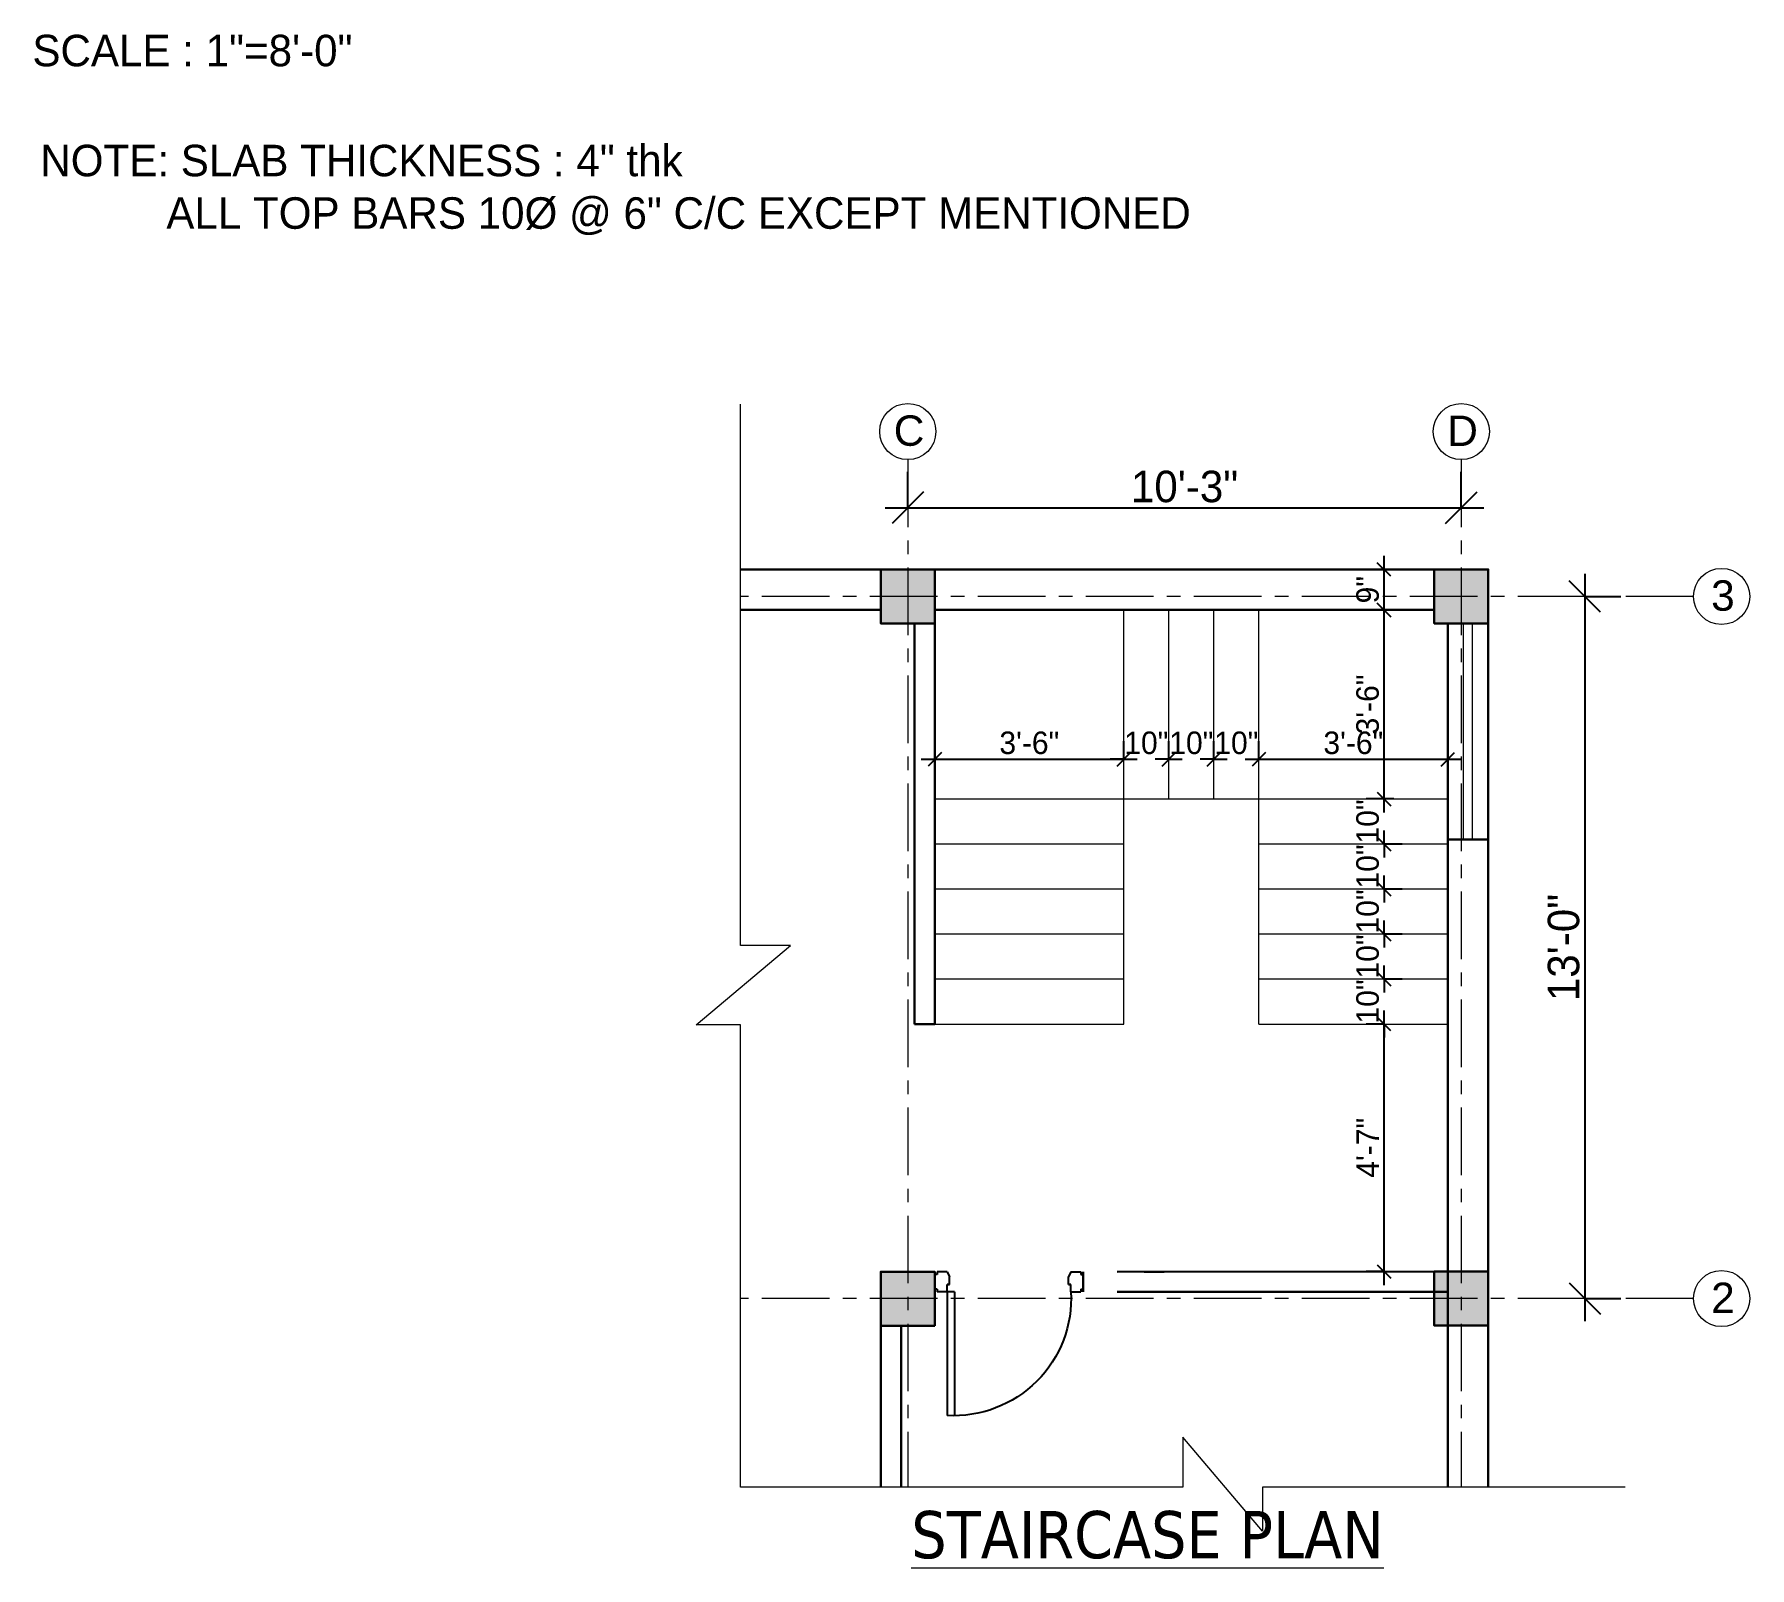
# Model space of a CAD drawing. Header units: inches. Extents: x 28835 to 36795, y -18828 to -9750.
# Drawn here: x 34483.6 to 34864.8, y -10741.7 to -10401 of the extents above; entities that cross this region are included whole.
import ezdxf

# ---------------------------------------------------------------- set-up
doc = ezdxf.new("R2010")
doc.units = ezdxf.units.IN
doc.header["$LTSCALE"] = 12
doc.header["$MEASUREMENT"] = 0
doc.linetypes.add('CENTER', pattern=[2, 1.25, -0.25, 0.25, -0.25])
for name, color, linetype, lineweight in [('Centre Line', 253, 'CENTER', 9), ('colum', 250, 'Continuous', 30), ('dimention', 5, 'Continuous', 9), ('Ha2', 31, 'Continuous', 0), ('STAIRCASE', 6, 'Continuous', 9), ('Text', 7, 'Continuous', 5), ('Wall', 1, 'Continuous', 30), ('window', 6, 'Continuous', 9)]:
    doc.layers.add(name, color=color, linetype=linetype, lineweight=lineweight)
doc.layers.add('door', color=8, linetype='Continuous')
doc.styles.add('KBS', font='GOTHIC.TTF')
doc.styles.add('S-111', font='tahoma.ttf', dxfattribs={"height": 8})
doc.styles.add('Times', font='GOTHIC.TTF')
doc.dimstyles.new('D50', dxfattribs={"dimtxt": 5, "dimasz": 3, "dimexe": 4, "dimexo": 12, "dimgap": 1, "dimtad": 1, "dimdec": 0, "dimzin": 3, "dimdsep": 46, "dimlunit": 4, "dimtxsty": 'Times', "dimblk": 'OBLIQUE', "dimcen": 0, "dimdle": 3, "dimaunit": 1, "dimadec": 3, "dimazin": 0, "dimtfac": 1, "dimtdec": 0, "dimtix": 1, "dimtofl": 0, "dimtmove": 1, "dimatfit": 0, "dimldrblk": 'OBLIQUE', "dimfxl": 12, "dimfxlon": 1, "dimtolj": 1, "dimtzin": 0, "dimarcsym": 0})
doc.dimstyles.new('D75', dxfattribs={"dimtxt": 7, "dimasz": 7, "dimexe": 8, "dimexo": 24, "dimgap": 1, "dimtad": 1, "dimdec": 1, "dimzin": 3, "dimdsep": 46, "dimlunit": 4, "dimtxsty": 'Times', "dimblk": 'OBLIQUE', "dimcen": 0, "dimdle": 5, "dimaunit": 1, "dimadec": 3, "dimazin": 0, "dimtfac": 1, "dimtdec": 1, "dimtix": 1, "dimtofl": 0, "dimtmove": 1, "dimatfit": 0, "dimldrblk": 'OBLIQUE', "dimfxl": 1, "dimfxlon": 1, "dimtolj": 1, "dimtzin": 0, "dimarcsym": 0})

# ---------------------------------------------------------------- blocks, each defined once
blk = doc.blocks.new('door2.5')
at = {"layer": 'door'}
for p, q in [((0, 6), (0, 3)), ((0.5, 6), (0, 6)), ((0.5, 6), (0.5, 6.5)), ((2.5, 6.5), (0.5, 6.5)), ((2.5, 6.5), (2.5, 5)), ((4, 6.5), (2.5, 6.5)), ((2.5, 5), (3, 5)), ((3, 5), (2.5, 5)), ((2.5, 2.5), (3, 3.5)), ((3, 5), (3, 3.5)), ((27.5, 5), (27, 5)), ((27, 5), (27, 3.5)), ((27, 5), (27.5, 5)), ((27.5, 2.5), (27, 3.5)), ((27.5, 6.5), (27.5, 5)), ((27.5, 6.5), (29.5, 6.5)), ((29.5, 6), (29.5, 6.5)), ((29.5, 6), (30, 6)), ((30, 6), (30, 3)), ((0.5, 3), (0, 3)), ((0.5, 2.5), (0.5, 3)), ((2.5, 2.5), (0.5, 2.5)), ((27.5, 2.5), (29.5, 2.5)), ((29.5, 3), (30, 3)), ((29.5, 2.5), (29.5, 3))]:
    blk.add_line(p, q, dxfattribs=at)
for points in [[(2.5, 6.5), (2.5, 31.51)], [(4, 6.5), (4, 31.54)]]:
    blk.add_lwpolyline(points, dxfattribs=at)
blk.add_arc((3.79, 7.79), 23.75, 356.8785, 93.1057, dxfattribs=at)
blk = doc.blocks.new('_Oblique')
at = {"color": 0, "linetype": 'ByBlock', "lineweight": -2}
blk.add_line((-0.5, -0.5), (0.5, 0.5), dxfattribs=at)
blk = doc.blocks.new('*D396')
at = {"layer": 'Defpoints', "color": 0, "ltscale": 12, "transparency": 16777216}
for p in [(34783.55, -10620.9), (34794.73, -10620.9), (34794.73, -10675.9)]:
    blk.add_point(p, dxfattribs=at)
at = {"layer": 'dimention', "color": 0, "lineweight": -2, "ltscale": 12, "transparency": 16777216}
for p, q in [((34783.55, -10678.9), (34783.55, -10617.9)), ((34783.55, -10620.9), (34779.55, -10620.9)), ((34783.55, -10675.9), (34779.55, -10675.9))]:
    blk.add_line(p, q, dxfattribs=at)
at = {"layer": 'dimention', "color": 0, "lineweight": -2, "ltscale": 12, "transparency": 16777216, "xscale": 3, "yscale": 3, "zscale": 3}
for p, rotation in [((34783.55, -10620.9), 90), ((34783.55, -10675.9), 270)]:
    blk.add_blockref('_Oblique', p, dxfattribs=dict(at, rotation=rotation))
at = {"layer": 'dimention', "color": 0, "ltscale": 12, "transparency": 16777216, "insert": (34779.92, -10648.4), "char_height": 5, "attachment_point": 5, "rotation": 90, "style": 'Times'}
blk.add_mtext('\\A1;4\'-7"', dxfattribs=at)
blk = doc.blocks.new('*D397')
at = {"layer": 'Defpoints', "color": 0, "ltscale": 12, "transparency": 16777216}
for p in [(34776.73, -10610.9), (34783.55, -10610.9), (34794.73, -10620.9)]:
    blk.add_point(p, dxfattribs=at)
at = {"layer": 'dimention', "color": 0, "lineweight": -2, "ltscale": 12, "transparency": 16777216}
for p, q in [((34783.55, -10610.9), (34783.55, -10607.9)), ((34783.55, -10610.9), (34787.55, -10610.9)), ((34783.55, -10620.9), (34779.55, -10620.9)), ((34783.55, -10620.9), (34783.55, -10623.9))]:
    blk.add_line(p, q, dxfattribs=at)
at = {"layer": 'dimention', "color": 0, "lineweight": -2, "ltscale": 12, "transparency": 16777216, "xscale": 3, "yscale": 3, "zscale": 3}
for p, rotation in [((34783.55, -10610.9), 270), ((34783.55, -10620.9), 90)]:
    blk.add_blockref('_Oblique', p, dxfattribs=dict(at, rotation=rotation))
at = {"layer": 'dimention', "color": 0, "ltscale": 12, "transparency": 16777216, "insert": (34779.92, -10615.9), "char_height": 5, "attachment_point": 5, "rotation": 90, "style": 'Times'}
blk.add_mtext('\\A1;10"', dxfattribs=at)
blk = doc.blocks.new('*D398')
at = {"layer": 'Defpoints', "color": 0, "ltscale": 12, "transparency": 16777216}
for p in [(34776.73, -10600.9), (34783.55, -10600.9), (34776.73, -10610.9)]:
    blk.add_point(p, dxfattribs=at)
at = {"layer": 'dimention', "color": 0, "lineweight": -2, "ltscale": 12, "transparency": 16777216}
for p, q in [((34783.55, -10600.9), (34783.55, -10597.9)), ((34783.55, -10600.9), (34787.55, -10600.9)), ((34783.55, -10610.9), (34787.55, -10610.9)), ((34783.55, -10610.9), (34783.55, -10613.9))]:
    blk.add_line(p, q, dxfattribs=at)
at = {"layer": 'dimention', "color": 0, "lineweight": -2, "ltscale": 12, "transparency": 16777216, "xscale": 3, "yscale": 3, "zscale": 3}
for p, rotation in [((34783.55, -10600.9), 270), ((34783.55, -10610.9), 90)]:
    blk.add_blockref('_Oblique', p, dxfattribs=dict(at, rotation=rotation))
at = {"layer": 'dimention', "color": 0, "ltscale": 12, "transparency": 16777216, "insert": (34779.92, -10605.9), "char_height": 5, "attachment_point": 5, "rotation": 90, "style": 'Times'}
blk.add_mtext('\\A1;10"', dxfattribs=at)
blk = doc.blocks.new('*D399')
at = {"layer": 'Defpoints', "color": 0, "ltscale": 12, "transparency": 16777216}
for p in [(34776.73, -10590.9), (34783.55, -10590.9), (34776.73, -10600.9)]:
    blk.add_point(p, dxfattribs=at)
at = {"layer": 'dimention', "color": 0, "lineweight": -2, "ltscale": 12, "transparency": 16777216}
for p, q in [((34783.55, -10590.9), (34783.55, -10587.9)), ((34783.55, -10590.9), (34787.55, -10590.9)), ((34783.55, -10600.9), (34787.55, -10600.9)), ((34783.55, -10600.9), (34783.55, -10603.9))]:
    blk.add_line(p, q, dxfattribs=at)
at = {"layer": 'dimention', "color": 0, "lineweight": -2, "ltscale": 12, "transparency": 16777216, "xscale": 3, "yscale": 3, "zscale": 3}
for p, rotation in [((34783.55, -10590.9), 270), ((34783.55, -10600.9), 90)]:
    blk.add_blockref('_Oblique', p, dxfattribs=dict(at, rotation=rotation))
at = {"layer": 'dimention', "color": 0, "ltscale": 12, "transparency": 16777216, "insert": (34779.92, -10595.9), "char_height": 5, "attachment_point": 5, "rotation": 90, "style": 'Times'}
blk.add_mtext('\\A1;10"', dxfattribs=at)
blk = doc.blocks.new('*D400')
at = {"layer": 'Defpoints', "color": 0, "ltscale": 12, "transparency": 16777216}
for p in [(34776.73, -10580.9), (34783.55, -10580.9), (34776.73, -10590.9)]:
    blk.add_point(p, dxfattribs=at)
at = {"layer": 'dimention', "color": 0, "lineweight": -2, "ltscale": 12, "transparency": 16777216}
for p, q in [((34783.55, -10580.9), (34783.55, -10577.9)), ((34783.55, -10580.9), (34787.55, -10580.9)), ((34783.55, -10590.9), (34787.55, -10590.9)), ((34783.55, -10590.9), (34783.55, -10593.9))]:
    blk.add_line(p, q, dxfattribs=at)
at = {"layer": 'dimention', "color": 0, "lineweight": -2, "ltscale": 12, "transparency": 16777216, "xscale": 3, "yscale": 3, "zscale": 3}
for p, rotation in [((34783.55, -10580.9), 270), ((34783.55, -10590.9), 90)]:
    blk.add_blockref('_Oblique', p, dxfattribs=dict(at, rotation=rotation))
at = {"layer": 'dimention', "color": 0, "ltscale": 12, "transparency": 16777216, "insert": (34779.92, -10585.9), "char_height": 5, "attachment_point": 5, "rotation": 90, "style": 'Times'}
blk.add_mtext('\\A1;10"', dxfattribs=at)
blk = doc.blocks.new('*D401')
at = {"layer": 'Defpoints', "color": 0, "ltscale": 12, "transparency": 16777216}
for p in [(34783.55, -10570.9), (34797.73, -10570.9), (34776.73, -10580.9)]:
    blk.add_point(p, dxfattribs=at)
at = {"layer": 'dimention', "color": 0, "lineweight": -2, "ltscale": 12, "transparency": 16777216}
for p, q in [((34783.55, -10570.9), (34783.55, -10567.9)), ((34785.73, -10570.9), (34779.55, -10570.9)), ((34783.55, -10580.9), (34787.55, -10580.9)), ((34783.55, -10580.9), (34783.55, -10583.9))]:
    blk.add_line(p, q, dxfattribs=at)
at = {"layer": 'dimention', "color": 0, "lineweight": -2, "ltscale": 12, "transparency": 16777216, "xscale": 3, "yscale": 3, "zscale": 3}
for p, rotation in [((34783.55, -10570.9), 270), ((34783.55, -10580.9), 90)]:
    blk.add_blockref('_Oblique', p, dxfattribs=dict(at, rotation=rotation))
at = {"layer": 'dimention', "color": 0, "ltscale": 12, "transparency": 16777216, "insert": (34779.92, -10575.9), "char_height": 5, "attachment_point": 5, "rotation": 90, "style": 'Times'}
blk.add_mtext('\\A1;10"', dxfattribs=at)
blk = doc.blocks.new('*D402')
at = {"layer": 'Defpoints', "color": 0, "ltscale": 12, "transparency": 16777216}
for p in [(34783.55, -10528.9), (34794.73, -10528.9), (34797.73, -10570.9)]:
    blk.add_point(p, dxfattribs=at)
at = {"layer": 'dimention', "color": 0, "lineweight": -2, "ltscale": 12, "transparency": 16777216}
for p, q in [((34783.55, -10573.9), (34783.55, -10525.9)), ((34783.55, -10528.9), (34779.55, -10528.9)), ((34785.73, -10570.9), (34779.55, -10570.9))]:
    blk.add_line(p, q, dxfattribs=at)
at = {"layer": 'dimention', "color": 0, "lineweight": -2, "ltscale": 12, "transparency": 16777216, "xscale": 3, "yscale": 3, "zscale": 3}
for p, rotation in [((34783.55, -10528.9), 90), ((34783.55, -10570.9), 270)]:
    blk.add_blockref('_Oblique', p, dxfattribs=dict(at, rotation=rotation))
at = {"layer": 'dimention', "color": 0, "ltscale": 12, "transparency": 16777216, "insert": (34779.92, -10549.9), "char_height": 5, "attachment_point": 5, "rotation": 90, "style": 'Times'}
blk.add_mtext('\\A1;3\'-6"', dxfattribs=at)
blk = doc.blocks.new('*D403')
at = {"layer": 'Defpoints', "color": 0, "ltscale": 12, "transparency": 16777216}
for p in [(34783.55, -10519.9), (34794.73, -10519.9), (34794.73, -10528.9)]:
    blk.add_point(p, dxfattribs=at)
at = {"layer": 'dimention', "color": 0, "lineweight": -2, "ltscale": 12, "transparency": 16777216}
for p, q in [((34783.55, -10531.9), (34783.55, -10516.9)), ((34783.55, -10519.9), (34779.55, -10519.9)), ((34783.55, -10528.9), (34779.55, -10528.9))]:
    blk.add_line(p, q, dxfattribs=at)
at = {"layer": 'dimention', "color": 0, "lineweight": -2, "ltscale": 12, "transparency": 16777216, "xscale": 3, "yscale": 3, "zscale": 3}
for p, rotation in [((34783.55, -10519.9), 90), ((34783.55, -10528.9), 270)]:
    blk.add_blockref('_Oblique', p, dxfattribs=dict(at, rotation=rotation))
at = {"layer": 'dimention', "color": 0, "ltscale": 12, "transparency": 16777216, "insert": (34779.92, -10524.4), "char_height": 5, "attachment_point": 5, "rotation": 90, "style": 'Times'}
blk.add_mtext('\\A1;9"', dxfattribs=at)
blk = doc.blocks.new('*D404')
at = {"layer": 'Defpoints', "color": 0, "ltscale": 12, "transparency": 16777216}
for p in [(34725.73, -10562.08), (34683.73, -10570.9), (34725.73, -10570.9)]:
    blk.add_point(p, dxfattribs=at)
at = {"layer": 'dimention', "color": 0, "lineweight": -2, "ltscale": 12, "transparency": 16777216}
for p, q in [((34683.73, -10562.08), (34683.73, -10558.08)), ((34725.73, -10562.08), (34725.73, -10558.08)), ((34680.73, -10562.08), (34728.73, -10562.08))]:
    blk.add_line(p, q, dxfattribs=at)
at = {"layer": 'dimention', "color": 0, "lineweight": -2, "ltscale": 12, "transparency": 16777216, "xscale": 3, "yscale": 3, "zscale": 3, "rotation": 180}
blk.add_blockref('_Oblique', (34683.73, -10562.08), dxfattribs=at)
at = {"layer": 'dimention', "color": 0, "lineweight": -2, "ltscale": 12, "transparency": 16777216, "xscale": 3, "yscale": 3, "zscale": 3}
blk.add_blockref('_Oblique', (34725.73, -10562.08), dxfattribs=at)
at = {"layer": 'dimention', "color": 0, "ltscale": 12, "transparency": 16777216, "insert": (34704.73, -10558.45), "char_height": 5, "attachment_point": 5, "style": 'Times'}
blk.add_mtext('\\A1;3\'-6"', dxfattribs=at)
blk = doc.blocks.new('*D405')
at = {"layer": 'Defpoints', "color": 0, "ltscale": 12, "transparency": 16777216}
for p in [(34735.73, -10562.08), (34725.73, -10570.9), (34735.73, -10570.9)]:
    blk.add_point(p, dxfattribs=at)
at = {"layer": 'dimention', "color": 0, "lineweight": -2, "ltscale": 12, "transparency": 16777216}
for p, q in [((34725.73, -10562.08), (34725.73, -10558.08)), ((34735.73, -10562.08), (34735.73, -10558.08)), ((34725.73, -10562.08), (34722.73, -10562.08)), ((34735.73, -10562.08), (34738.73, -10562.08))]:
    blk.add_line(p, q, dxfattribs=at)
at = {"layer": 'dimention', "color": 0, "lineweight": -2, "ltscale": 12, "transparency": 16777216, "xscale": 3, "yscale": 3, "zscale": 3}
blk.add_blockref('_Oblique', (34725.73, -10562.08), dxfattribs=at)
at = {"layer": 'dimention', "color": 0, "lineweight": -2, "ltscale": 12, "transparency": 16777216, "xscale": 3, "yscale": 3, "zscale": 3, "rotation": 180}
blk.add_blockref('_Oblique', (34735.73, -10562.08), dxfattribs=at)
at = {"layer": 'dimention', "color": 0, "ltscale": 12, "transparency": 16777216, "insert": (34730.73, -10558.45), "char_height": 5, "attachment_point": 5, "style": 'Times'}
blk.add_mtext('\\A1;10"', dxfattribs=at)
blk = doc.blocks.new('*D406')
at = {"layer": 'Defpoints', "color": 0, "ltscale": 12, "transparency": 16777216}
for p in [(34745.73, -10562.08), (34735.73, -10570.9), (34745.73, -10570.9)]:
    blk.add_point(p, dxfattribs=at)
at = {"layer": 'dimention', "color": 0, "lineweight": -2, "ltscale": 12, "transparency": 16777216}
for p, q in [((34735.73, -10562.08), (34735.73, -10558.08)), ((34745.73, -10562.08), (34745.73, -10558.08)), ((34735.73, -10562.08), (34732.73, -10562.08)), ((34745.73, -10562.08), (34748.73, -10562.08))]:
    blk.add_line(p, q, dxfattribs=at)
at = {"layer": 'dimention', "color": 0, "lineweight": -2, "ltscale": 12, "transparency": 16777216, "xscale": 3, "yscale": 3, "zscale": 3}
blk.add_blockref('_Oblique', (34735.73, -10562.08), dxfattribs=at)
at = {"layer": 'dimention', "color": 0, "lineweight": -2, "ltscale": 12, "transparency": 16777216, "xscale": 3, "yscale": 3, "zscale": 3, "rotation": 180}
blk.add_blockref('_Oblique', (34745.73, -10562.08), dxfattribs=at)
at = {"layer": 'dimention', "color": 0, "ltscale": 12, "transparency": 16777216, "insert": (34740.73, -10558.45), "char_height": 5, "attachment_point": 5, "style": 'Times'}
blk.add_mtext('\\A1;10"', dxfattribs=at)
blk = doc.blocks.new('*D407')
at = {"layer": 'Defpoints', "color": 0, "ltscale": 12, "transparency": 16777216}
for p in [(34755.73, -10562.08), (34745.73, -10570.9), (34755.73, -10570.9)]:
    blk.add_point(p, dxfattribs=at)
at = {"layer": 'dimention', "color": 0, "lineweight": -2, "ltscale": 12, "transparency": 16777216}
for p, q in [((34745.73, -10562.08), (34745.73, -10558.08)), ((34755.73, -10562.08), (34755.73, -10558.08)), ((34745.73, -10562.08), (34742.73, -10562.08)), ((34755.73, -10562.08), (34758.73, -10562.08))]:
    blk.add_line(p, q, dxfattribs=at)
at = {"layer": 'dimention', "color": 0, "lineweight": -2, "ltscale": 12, "transparency": 16777216, "xscale": 3, "yscale": 3, "zscale": 3}
blk.add_blockref('_Oblique', (34745.73, -10562.08), dxfattribs=at)
at = {"layer": 'dimention', "color": 0, "lineweight": -2, "ltscale": 12, "transparency": 16777216, "xscale": 3, "yscale": 3, "zscale": 3, "rotation": 180}
blk.add_blockref('_Oblique', (34755.73, -10562.08), dxfattribs=at)
at = {"layer": 'dimention', "color": 0, "ltscale": 12, "transparency": 16777216, "insert": (34750.73, -10558.45), "char_height": 5, "attachment_point": 5, "style": 'Times'}
blk.add_mtext('\\A1;10"', dxfattribs=at)
blk = doc.blocks.new('*D408')
at = {"layer": 'Defpoints', "color": 0, "ltscale": 12, "transparency": 16777216}
for p in [(34797.73, -10562.08), (34755.73, -10570.9), (34797.73, -10570.9)]:
    blk.add_point(p, dxfattribs=at)
at = {"layer": 'dimention', "color": 0, "lineweight": -2, "ltscale": 12, "transparency": 16777216}
for p, q in [((34755.73, -10562.08), (34755.73, -10558.08)), ((34797.73, -10562.08), (34797.73, -10558.08)), ((34752.73, -10562.08), (34800.73, -10562.08))]:
    blk.add_line(p, q, dxfattribs=at)
at = {"layer": 'dimention', "color": 0, "lineweight": -2, "ltscale": 12, "transparency": 16777216, "xscale": 3, "yscale": 3, "zscale": 3, "rotation": 180}
blk.add_blockref('_Oblique', (34755.73, -10562.08), dxfattribs=at)
at = {"layer": 'dimention', "color": 0, "lineweight": -2, "ltscale": 12, "transparency": 16777216, "xscale": 3, "yscale": 3, "zscale": 3}
blk.add_blockref('_Oblique', (34797.73, -10562.08), dxfattribs=at)
at = {"layer": 'dimention', "color": 0, "ltscale": 12, "transparency": 16777216, "insert": (34776.73, -10558.45), "char_height": 5, "attachment_point": 5, "style": 'Times'}
blk.add_mtext('\\A1;3\'-6"', dxfattribs=at)
blk = doc.blocks.new('*D492')
at = {"layer": 'Defpoints', "color": 0, "ltscale": 12, "transparency": 16777216}
for p in [(34800.73, -10506.17), (34677.73, -10519.9), (34800.73, -10519.9)]:
    blk.add_point(p, dxfattribs=at)
at = {"layer": 'dimention', "color": 0, "lineweight": -2, "ltscale": 12, "transparency": 16777216}
for p, q in [((34677.73, -10506.17), (34677.73, -10498.17)), ((34800.73, -10506.17), (34800.73, -10498.17)), ((34672.73, -10506.17), (34805.73, -10506.17))]:
    blk.add_line(p, q, dxfattribs=at)
at = {"layer": 'dimention', "color": 0, "lineweight": -2, "ltscale": 12, "transparency": 16777216, "xscale": 7, "yscale": 7, "zscale": 7, "rotation": 180}
blk.add_blockref('_Oblique', (34677.73, -10506.17), dxfattribs=at)
at = {"layer": 'dimention', "color": 0, "lineweight": -2, "ltscale": 12, "transparency": 16777216, "xscale": 7, "yscale": 7, "zscale": 7}
blk.add_blockref('_Oblique', (34800.73, -10506.17), dxfattribs=at)
at = {"layer": 'dimention', "color": 0, "ltscale": 12, "transparency": 16777216, "insert": (34739.23, -10501.5), "char_height": 7, "attachment_point": 5, "style": 'Times'}
blk.add_mtext('\\A1;10\'-3"', dxfattribs=at)
blk = doc.blocks.new('*D493')
at = {"layer": 'Defpoints', "color": 0, "ltscale": 12, "transparency": 16777216}
for p in [(34806.73, -10525.9), (34806.73, -10681.9), (34828.16, -10681.9)]:
    blk.add_point(p, dxfattribs=at)
at = {"layer": 'dimention', "color": 0, "lineweight": -2, "ltscale": 12, "transparency": 16777216}
for p, q in [((34828.16, -10520.9), (34828.16, -10686.9)), ((34828.16, -10525.9), (34836.16, -10525.9)), ((34828.16, -10681.9), (34836.16, -10681.9))]:
    blk.add_line(p, q, dxfattribs=at)
at = {"layer": 'dimention', "color": 0, "lineweight": -2, "ltscale": 12, "transparency": 16777216, "xscale": 7, "yscale": 7, "zscale": 7}
for p, rotation in [((34828.16, -10525.9), 90), ((34828.16, -10681.9), 270)]:
    blk.add_blockref('_Oblique', p, dxfattribs=dict(at, rotation=rotation))
at = {"layer": 'dimention', "color": 0, "ltscale": 12, "transparency": 16777216, "insert": (34823.48, -10603.9), "char_height": 7, "attachment_point": 5, "rotation": 90, "style": 'Times'}
blk.add_mtext('\\A1;13\'-0"', dxfattribs=at)

msp = doc.modelspace()

# ---------------------------------------------------------------- hatches: boundary and pattern name
at = {"layer": 'Ha2'}
for points in [[(34683.73, -10531.9), (34683.73, -10519.9), (34671.73, -10519.9), (34671.73, -10531.9)], [(34806.73, -10531.9), (34806.73, -10519.9), (34794.73, -10519.9), (34794.73, -10531.9)], [(34683.73, -10687.95), (34683.73, -10675.95), (34671.73, -10675.95), (34671.73, -10687.95)], [(34806.73, -10687.9), (34806.73, -10675.9), (34794.73, -10675.9), (34794.73, -10687.9)]]:
    msp.add_hatch(color=256, dxfattribs=at).paths.add_polyline_path(points)

# ---------------------------------------------------------------- linework, layer by layer
at = {"layer": 'Centre Line'}
for p, q in [((34677.73, -10495.49), (34677.73, -10723.78)), ((34800.73, -10495.49), (34800.73, -10723.78)), ((34852.32, -10525.9), (34640.58, -10525.9)), ((34852.32, -10681.9), (34640.58, -10681.9))]:
    msp.add_line(p, q, dxfattribs=at)
at = {"layer": 'colum'}
for points in [[(34683.73, -10531.9), (34683.73, -10519.9), (34671.73, -10519.9), (34671.73, -10531.9)], [(34806.73, -10531.9), (34806.73, -10519.9), (34794.73, -10519.9), (34794.73, -10531.9)], [(34683.73, -10687.95), (34683.73, -10675.95), (34671.73, -10675.95), (34671.73, -10687.95)], [(34806.73, -10687.9), (34806.73, -10675.9), (34794.73, -10675.9), (34794.73, -10687.9)]]:
    msp.add_lwpolyline(points, close=True, dxfattribs=at)
at = {"layer": 'dimention', "ltscale": 12}
msp.add_lwpolyline([(34837.15, -10723.78), (34756.51, -10723.78), (34756.51, -10733.63), (34738.86, -10712.71), (34738.86, -10723.78), (34640.58, -10723.78), (34640.58, -10621.11), (34630.72, -10621.11), (34651.65, -10603.46), (34640.58, -10603.46), (34640.58, -10483.14)], dxfattribs=at)
at = {"layer": 'STAIRCASE'}
for p, q in [((34725.73, -10620.9), (34725.73, -10528.9)), ((34735.73, -10570.9), (34735.73, -10528.9)), ((34745.73, -10570.9), (34745.73, -10528.9)), ((34755.73, -10620.9), (34755.73, -10528.9)), ((34683.73, -10570.9), (34797.73, -10570.9)), ((34683.73, -10580.9), (34725.73, -10580.9)), ((34755.73, -10580.9), (34797.73, -10580.9)), ((34683.73, -10590.9), (34725.73, -10590.9)), ((34755.73, -10590.9), (34797.73, -10590.9)), ((34683.73, -10600.9), (34725.73, -10600.9)), ((34755.73, -10600.9), (34797.73, -10600.9)), ((34683.73, -10610.9), (34725.73, -10610.9)), ((34755.73, -10610.9), (34797.73, -10610.9)), ((34683.73, -10620.9), (34725.73, -10620.9)), ((34755.73, -10620.9), (34797.73, -10620.9))]:
    msp.add_line(p, q, dxfattribs=at)
at = {"layer": 'Wall'}
for p, q in [((34794.73, -10519.9), (34640.58, -10519.9)), ((34640.58, -10528.9), (34671.73, -10528.9)), ((34679.23, -10531.9), (34679.23, -10620.9)), ((34683.73, -10528.9), (34794.73, -10528.9)), ((34683.73, -10528.9), (34683.73, -10620.9)), ((34797.73, -10723.78), (34797.73, -10531.9)), ((34806.73, -10723.78), (34806.73, -10531.9)), ((34679.23, -10620.9), (34683.73, -10620.9)), ((34716.73, -10675.95), (34716.73, -10680.45)), ((34724.23, -10675.95), (34806.73, -10675.9)), ((34730.23, -10675.95), (34734.73, -10675.95)), ((34724.23, -10680.45), (34797.73, -10680.4))]:
    msp.add_line(p, q, dxfattribs=at)
at = {"layer": 'Wall', "ltscale": 12}
for p, q in [((34671.73, -10687.95), (34671.73, -10723.83)), ((34676.23, -10687.95), (34676.23, -10723.83))]:
    msp.add_line(p, q, dxfattribs=at)
at = {"layer": 'Wall'}
msp.add_lwpolyline([(34797.73, -10579.9), (34806.73, -10579.9)], dxfattribs=at)
at = {"layer": 'window', "ltscale": 12}
for p, q in [((34801.23, -10579.9), (34801.23, -10531.9)), ((34803.23, -10579.9), (34803.23, -10531.9))]:
    msp.add_line(p, q, dxfattribs=at)
at = {"layer": 'window', "linetype": 'Continuous', "ltscale": 25}
for centre in [(34677.73, -10489.25), (34800.73, -10489.25), (34858.57, -10525.9), (34858.57, -10681.9)]:
    msp.add_circle(centre, 6.24, dxfattribs=at)

# ---------------------------------------------------------------- block references
at = {"layer": 'door', "xscale": -1.099999999998545, "yscale": 1.099999999998545, "zscale": 1.099999999999939, "rotation": 180}
msp.add_blockref('door2.5', (34683.73, -10673.25), dxfattribs=at)

# ---------------------------------------------------------------- texts
at = {"layer": 'Text', "ltscale": 50, "style": 'S-111'}
msp.add_text('%%USTAIRCASE PLAN', height=10.5, dxfattribs=at).set_placement((34678.51, -10739.61))
at = {"layer": 'Text', "ltscale": 0.3, "char_height": 7, "style": 'KBS'}
for s, insert, width, attachment_point in [('SCALE : 1"=8\'-0"', (34554.33, -10401.09), 137.6484, 3), ('NOTE: SLAB THICKNESS : 4" thk\\P^IALL TOP BARS 10%%C @ 6" C/C EXCEPT MENTIONED\\P^I^I', (34484.96, -10425.53), 284.0664, 1)]:
    msp.add_mtext(s, dxfattribs=dict(at, insert=insert, width=width, attachment_point=attachment_point))
at = {"layer": 'window', "linetype": 'Continuous', "ltscale": 25, "char_height": 6.75, "width": 0.00000881, "attachment_point": 5, "rotation": 359.9776}
for s, insert in [('{\\fArial|b0|i0|c0|p34;C}', (34678.01, -10489.09)), ('{\\fArial|b0|i0|c0|p34;D}', (34801.01, -10489.09)), ('{\\fArial|b0|i0|c0|p34;3}', (34858.86, -10525.74)), ('{\\fArial|b0|i0|c0|p34;2}', (34858.86, -10681.74))]:
    msp.add_mtext(s, dxfattribs=dict(at, insert=insert))

# ---------------------------------------------------------------- dimensions: what is measured, and where the dimension line sits
at = {"layer": 'dimention', "ltscale": 12}
for base, p1, p2, dimstyle, picture, middle in [((34800.73, -10506.17), (34677.73, -10519.9), (34800.73, -10519.9), 'D75', '*D492', (34739.23, -10501.5)), ((34725.73, -10562.08), (34683.73, -10570.9), (34725.73, -10570.9), 'D50', '*D404', (34704.73, -10558.45)), ((34735.73, -10562.08), (34725.73, -10570.9), (34735.73, -10570.9), 'D50', '*D405', (34730.73, -10558.45)), ((34745.73, -10562.08), (34735.73, -10570.9), (34745.73, -10570.9), 'D50', '*D406', (34740.73, -10558.45)), ((34755.73, -10562.08), (34745.73, -10570.9), (34755.73, -10570.9), 'D50', '*D407', (34750.73, -10558.45)), ((34797.73, -10562.08), (34755.73, -10570.9), (34797.73, -10570.9), 'D50', '*D408', (34776.73, -10558.45))]:
    dim = msp.add_linear_dim(base=base, p1=p1, p2=p2, dimstyle=dimstyle, dxfattribs=at)
    dim.commit()
    dim.dimension.update_dxf_attribs({"geometry": picture, "text_midpoint": middle})
for base, p1, p2, dimstyle, picture, middle in [((34783.55, -10519.9), (34794.73, -10528.9), (34794.73, -10519.9), 'D50', '*D403', (34779.92, -10524.4)), ((34828.16, -10681.9), (34806.73, -10525.9), (34806.73, -10681.9), 'D75', '*D493', (34823.48, -10603.9)), ((34783.55, -10528.9), (34797.73, -10570.9), (34794.73, -10528.9), 'D50', '*D402', (34779.92, -10549.9)), ((34783.55, -10570.9), (34776.73, -10580.9), (34797.73, -10570.9), 'D50', '*D401', (34779.92, -10575.9)), ((34783.55, -10580.9), (34776.73, -10590.9), (34776.73, -10580.9), 'D50', '*D400', (34779.92, -10585.9)), ((34783.55, -10590.9), (34776.73, -10600.9), (34776.73, -10590.9), 'D50', '*D399', (34779.92, -10595.9)), ((34783.55, -10600.9), (34776.73, -10610.9), (34776.73, -10600.9), 'D50', '*D398', (34779.92, -10605.9)), ((34783.55, -10610.9), (34794.73, -10620.9), (34776.73, -10610.9), 'D50', '*D397', (34779.92, -10615.9)), ((34783.55, -10620.9), (34794.73, -10675.9), (34794.73, -10620.9), 'D50', '*D396', (34779.92, -10648.4))]:
    dim = msp.add_linear_dim(base=base, p1=p1, p2=p2, angle=90, dimstyle=dimstyle, dxfattribs=at)
    dim.commit()
    dim.dimension.update_dxf_attribs({"geometry": picture, "text_midpoint": middle})

doc.saveas('drawing.dxf')
